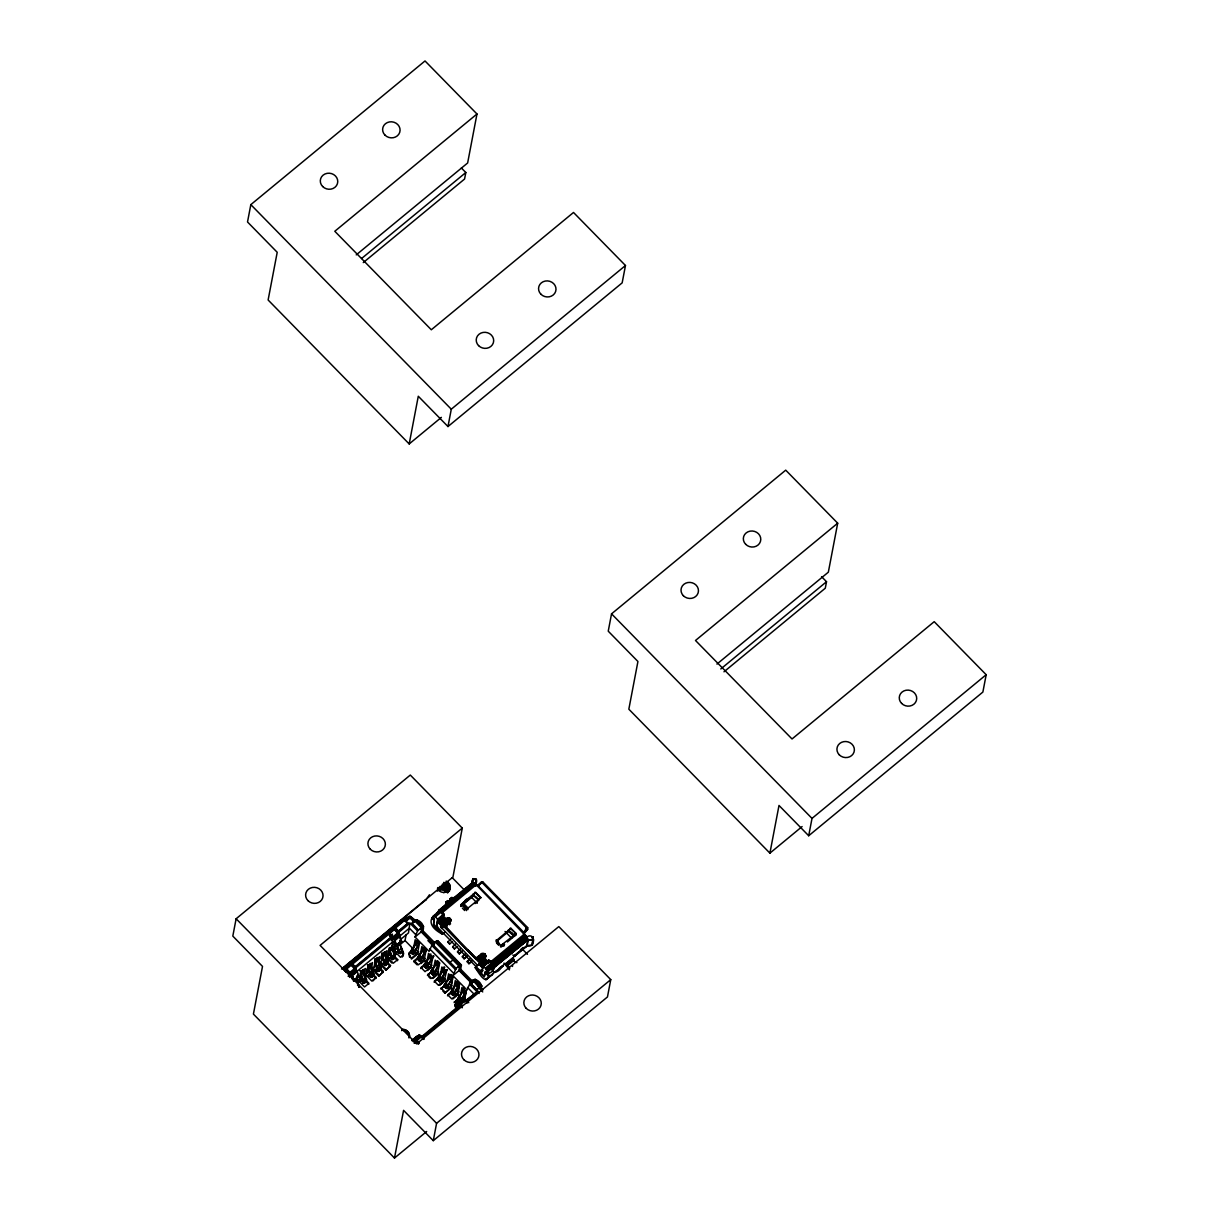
<?xml version="1.0" encoding="UTF-8"?>
<svg xmlns="http://www.w3.org/2000/svg" width="1219" height="1219" viewBox="0 0 1219 1219"><rect width="100%" height="100%" fill="white"/><g stroke="black" fill="none" stroke-linecap="round" stroke-linejoin="round"><path stroke-width="1.5" d="M439.891 919.949L443.228 916.033L443.274 912.924L439.038 910.197L436.707 913.564M364.054 970.857L361.647 972.838L360.763 971.924L360.413 973.768L364.283 983.124L366.508 979.878L363.399 969.455L360.672 971.695L364.283 983.124L366.31 981.463L365.868 979.695C365.563 976.114 361.967 984.297 360.077 977.684M370.82 976.069L371.094 977.303L372.923 976.16L373.7 973.935L370.591 963.513L371.094 964.32L367.955 965.997L367.605 967.84L370.82 976.069L373.517 975.124L373.06 973.768C373.761 969.836 363.491 980.533 370.012 973.92L368.26 972.152L365.868 974.118M373.486 975.535L373.06 973.768L370.667 975.749L372.923 976.16L373.517 975.124L371.475 977.196L367.498 964.793L368.702 966.301M374.797 961.913L378.667 971.269L380.892 968.008L377.783 957.585L377.189 959.932L380.069 966.637L374.705 970.492L377.204 967.993L375.452 966.21L376.107 962.781M381.989 955.97L385.859 965.326L388.084 962.081L384.975 951.658L385.615 953.06L382.888 956.778L385.859 965.326L388.084 962.081L384.381 954.005M392.67 946.523L391.924 946.218L392.808 947.133L390.415 949.098L389.531 948.199L389.166 950.043L393.036 959.399L395.276 956.138L392.168 945.731L392.67 946.523L390.278 948.504L389.44 947.971L390.08 950.835L393.036 959.399L395.063 957.738L394.636 955.97L395.063 957.738M396.845 945.594L400.228 953.471L402.468 950.211L399.68 942.927L400 941.19M401.98 950.363L402.285 951.399L398.247 952.268L398.872 953.304L402.255 951.597L402.468 950.211L400.228 953.471L397.272 944.908M477.574 965.616L475.181 967.596C478.275 972 486.96 988.03 488.789 973.356C495.783 971.208 495.204 963.635 489.703 960.602L488.865 960.542C482.953 961.014 483.486 973.524 478.976 969.577L439.251 929.046C433.781 924.185 439.663 917.77 443.64 914.402L441.263 911.065L474.831 883.379L527.035 937.228L527.812 939.986L526.486 946.508L515.012 955.925L512.772 955.056M403.519 953.106L402.3 956.732L403.519 953.106L402.666 951.399L403.321 954.187M409.005 953.456L411.473 959.094L416.974 954.553M439.754 920.116L442.573 915.972L442.726 912.345L476.279 884.674M442.573 915.972L444.173 914.646L442.573 915.972L442.863 912.757L439.968 910.303L433.294 916.079L434.01 920.452L431.785 918.181L474.145 882.937L474.831 883.379M445.164 926.44C459.563 914.646 441.232 916.581 440.577 926.76L477.574 965.296C482.389 962.355 492.842 945.35 475.319 958.454L445.255 927.781L445.164 926.44L476.781 958.987L482.45 953.456L485.497 956.824L484.72 958.606L485.756 955.757L485.101 959.094L480.713 954.477L482.038 953.288M445.941 901.969L445.636 904.696L445.941 901.969L447.541 900.658L449.857 900.811L449.933 898.677L453.072 897.458M461.559 904.01L460.919 906.448L461.559 904.01L474.282 893.512M461.193 904.528L466.161 909.587L480.896 897.641L475.7 892.338L472.652 894.578L478.701 900.003L472.652 894.578M510.974 928.329L496.468 940.504L500.75 945.533L516.17 933.632L510.974 928.329L507.912 930.569L513.961 935.994L507.912 930.569M497.916 942.119L498.175 941.053M523.789 933.16L526.395 927.827L527.675 927.629L527.736 929.183L523.545 934.455L523.835 932.398L527.736 929.183M445.331 925.8L443.106 923.53L445.514 919.705L450.603 921.214L450.695 919.278L449.826 922.996L450.07 921.701M377.448 957.86L378.286 958.393L375.894 960.374L374.69 958.865L378.667 971.269L380.892 968.008L379.139 965.844M402.255 951.795L400.228 953.471M449.4 891.333L450.085 885.664L447.19 881.55L445.438 890.739L447.632 892.963L449.384 883.775M446.489 919.598L446.733 918.288L447.083 919.233L447.541 917.846L447.769 919.05L448.485 917.739L448.501 919.065L450.207 918.516L450.405 920.467L449.43 917.968L446.489 919.598L443.609 922.021L443.198 925.587L479.966 963.315L477.574 965.296M472.302 983.291L459.487 970.202L460.675 969.212L461.407 965.006L437.636 940.763L432.364 944.161L429.134 951.399L415.024 937L417.538 930.92L409.919 923.149L408.487 932.916L400.442 939.559M486.564 971.086L485.238 972.716L487.478 975.002L488.789 973.356L486.564 971.086L485.436 971.741L486.731 973.067L493.329 966.713L493.482 964.915L490.419 961.029L489.779 962.66L489.703 960.602L487.539 963.437L489.825 961.242L488.712 960.115L487.935 960.801L489.048 961.928L490.175 962.34L490.419 961.029M433.949 920.787L433.492 924.322L437.895 929.122L436.387 925.45L437.591 919.172L442.771 914.89M441.628 917.13L443.457 915.225L443.67 913.625L442.634 914.555L443.274 912.924M359.117 987.39L356.862 976.785M488.667 961.837L488.865 960.542L489.048 961.928L485.071 965.189L486.579 963.315M446.794 926.044L443.487 922.585L447.51 918.059L450.634 921L449.826 922.996M419.717 942.561L414.734 951.78L411.976 949.601L412.708 949.266L410.955 950.82L410.712 952.344L412.601 954.264L414.551 953.319L412.921 954.401L410.696 952.13L410.955 950.82L417.492 940.291M418.208 957.479L417.401 959.155L420.418 961.075L421.225 960.13L419.61 961.227L417.386 958.957L417.629 957.631L423.435 947.727L425.812 950.287L419.275 961.075L417.629 957.631L422.246 951.475M433.796 956.138L428.098 965.418L425.355 963.239L426.071 962.903L424.319 964.458L424.075 965.981L425.964 967.901L427.915 966.957L424.761 966.682L424.319 964.458L430.856 953.928M433.674 972.122L435.899 974.408L432.227 969.791L433.065 969.288L430.764 972.792L432.974 974.865L434.589 973.768L431.45 973.509L430.993 971.269L437.194 961.456M441.476 979.055L439.648 981.676L440.303 980.762L437.682 978.095L437.423 979.406L439.648 981.676C441.857 978.369 434.695 976.236 439.328 981.539L445.712 970.964L445.362 972.808L441.476 979.055L438.718 976.876L439.434 976.541L437.682 978.095L437.438 979.619L439.328 981.539L441.278 980.594L438.124 980.32L437.682 978.095L442.832 968.907L444.219 967.566L442.832 968.907L445.057 971.177L447.007 969.577L444.204 980.503L438.413 985.287L434.33 981.112L440.12 976.343L441.887 967.017L445.971 971.177M444.935 984.754L444.127 986.43L447.144 988.35L447.952 987.405L444.813 987.146L444.356 984.906L450.908 974.392L453.133 976.663L446.002 988.35C442.284 986.75 447.327 982.423 445.59 983.428L449.262 988.045L447.038 985.76M456.196 982.544L458.42 984.815C460.904 985.455 454.26 992.784 453.011 995.313L453.666 994.399L451.045 991.733L450.786 993.043L453.011 995.313C455.403 993.576 450.299 989.599 450.801 993.256L453.011 995.313L454.641 994.232L451.487 993.957L451.045 991.733L456.851 981.813L459.075 984.083L452.691 995.176L451.045 991.733L456.5 984.175M458.298 998.391L457.765 999.687L459.365 1001.988L457.491 1000.068L457.719 998.544L463.921 988.731L462.885 989.371L465.765 991.413L465.414 993.272L461.513 999.504L458.176 1000.784C455.312 999.61 461.407 995.953 458.953 997.066L461.178 999.336L462.016 998.833L460.98 999.61L458.755 997.34L459.792 996.563M359.102 987.192L357.914 984.373M359.133 986.994L358.828 985.958M481.734 961.776L482.267 960.983L481.475 962.385M474.145 882.937C466.207 881.931 481.246 872.393 475.12 886.198M462.291 999.489L454.992 1004.669L457.095 1008.662L456.119 1008.098C451.579 1003.298 464.774 995.313 467.106 1003.222M472.393 882.937L473.155 878.609L471.982 884.796M475.212 885.375L476.385 879.189M443.411 915.652L443.64 914.402L442.939 916.353M356.238 254.878L467.639 162.98L476.979 113.992L425.02 60.95L250.824 204.64L247.518 221.98L277.216 252.287L268.119 299.996L409.188 443.945L441.385 417.37M341.533 968.998L452.935 877.086L462.275 828.097L410.3 775.055L236.12 918.76L232.814 936.101L262.512 966.408L253.415 1014.101L394.484 1158.05L426.68 1131.491M409.188 443.945L418.285 396.251L447.982 426.543L622.162 282.854L625.484 265.513L573.509 212.472L431.313 329.77L334.798 231.275L476.979 113.992M461.361 167.978L465.826 172.519L464.576 179.025L363.262 262.603M343.834 969.654L342.722 968.511M447.982 426.543L451.289 409.203L625.484 265.513M391.314 936.923L392.808 941.83L356.862 971.497L355.354 966.591L391.314 936.923L387.368 933.16L385.829 933.144M354.135 980.503L354.455 978.766M356.725 981.904L358.142 974.453M360.428 981.828L362.82 979.863L361.068 978.08L358.676 980.061L360.428 981.828L362.82 979.863M363.917 975.977L365.334 968.511L360.946 972.137L359.163 981.463L364.542 986.948L368.946 983.337L364.633 978.933M364.694 979.954L366.508 979.878L363.46 982.255L363.902 983.23L366.294 981.249L366.508 979.878L363.902 983.23L362.912 982.971L362.287 981.935L366.325 981.051L365.73 982.087L363.475 981.676L365.868 979.695L366.31 981.463M366.203 972.412L366.858 968.968M370.347 964.016L369.997 965.859L372.877 972.579L371.947 971.772M371.109 970.034L372.526 962.583L368.138 966.21L366.355 975.535L371.734 981.021L376.138 977.394L372.907 974.103M371.338 975.977L371.094 977.303L369.479 976.008L370.82 976.282L373.7 973.935L373.486 975.322L371.094 977.303L370.652 976.312L373.7 973.935L371.871 974.027M370.744 971.909L373.547 969.593L375.33 960.282L379.718 956.656L378.652 962.248M372.999 980.899L376.138 977.394M376.671 970.065L378.286 971.36L380.678 969.395L380.892 968.008L378.286 971.36L377.296 971.101L376.671 970.065L379.063 968.084L380.678 969.593M380.907 958.82L381.562 955.391M377.936 965.966L380.739 963.665L382.522 954.34L386.911 950.713L385.494 958.18M374.888 972.259L378.728 976.175L383.33 971.467L380.099 968.176M379.261 961.867L381.897 964.564L384.396 962.065L382.644 960.282L383.299 956.854M381.897 964.564L384.396 962.065M378.728 976.175L383.33 971.467M383.863 964.138L385.478 965.433L387.871 963.452L388.084 962.081L385.478 965.433L384.488 965.174L383.863 964.138L386.255 962.157L387.871 963.665M386.453 955.94L389.09 958.622L387.444 956.321L388.754 949.464M385.128 960.039L387.932 957.738L389.714 948.412L391.908 946.599L392.808 941.83M379.52 963.726L385.92 970.248L390.522 965.539L387.292 962.233M394.499 928.726L393.051 926.989M387.444 956.321L389.836 954.355L390.491 950.911M389.836 954.355L391.589 956.123L389.09 958.622M385.92 970.248L390.522 965.539M394.666 940.199L393.447 950.104L400.502 957.296L402.499 955.65M391.055 958.21L392.67 959.505L395.063 957.524L395.276 956.138L392.67 959.505L391.68 959.231L391.055 958.21L393.447 956.229M397.684 944.984L397.028 948.412C401.264 950.211 395.566 954.919 394.636 950.393L395.611 945.243M415.511 934.409L409.386 928.147L400 935.902L398.506 930.996L408.091 923.088L403.215 918.745L402.316 920.817M394.179 956.001L397.699 959.597L397.501 960.679L394.941 958.073M398.872 953.304L402.255 951.597L402.468 950.211L399.862 953.578L399.421 952.588M398.384 931.651L408.091 923.088M399.283 945.289L405.028 940.535L406.095 934.943M403.032 953.273L403.245 952.191M402.925 956.001L403.139 954.919M403.276 955.132L403.489 954.05M417.538 930.92L418.132 930.417L411.946 923.332C415.969 915.179 426.147 924.535 422.81 930.585L421.622 931.56L434.436 944.649M411.824 923.987L414.734 921.031L414.216 922.006L408.868 917.145L404.312 920.558L410.102 916.612L415.557 921.457M409.995 951.856L409.157 953.669L412.251 949.997M409.249 955.315L409.614 957.205L409.828 956.107M418.132 930.417L423.542 926.364M417.127 964.869L414.064 961.745L414.277 960.663L420.067 955.879L421.85 946.553L425.934 950.729M413.622 951.673L415.862 953.944L417.827 951.871L415.603 949.601L413.729 951.155M421.043 927.461L420.525 928.451L421.043 927.461L411.367 917.313L410.285 917.983L410.102 916.612M411.534 950.652L412.601 954.264L419.473 943.293L417.477 953.228L411.672 958.012M415.024 937L421.21 931.895L421.606 927.766M402.956 1029.369L401.676 1030.512L402.956 1029.369C407.176 1029.263 410.986 1033.956 408.99 1037.978M421.622 931.56L422.307 927.43L421.119 928.009L421.957 927.994M402.758 1030.451L404.038 1029.491M409.508 1035.068L409.31 1037.14L408.761 1034.215L404.876 1030.832L405.089 1029.75M405.866 1031.259L406.079 1030.177M420.433 959.749L419.61 961.227L425.324 952.359L425.675 950.5L424.715 951.292L422.49 949.022L423.435 947.727M406.78 1031.838L406.978 1030.741M423.1 950.073L423.45 948.23L425.02 950.729L425.812 950.287M407.573 1032.523L407.786 1031.442M408.243 1033.331L408.456 1032.249M420.311 958.484L422.536 960.77L424.517 958.698L422.292 956.427M408.761 1034.215L408.974 1033.133M409.112 1035.16L409.325 1034.078M433.111 916.536L431.785 918.181C428.539 925.602 436.859 931.316 442.436 934.196L444.844 932.215M414.277 960.663L418.361 964.823L424.151 960.054L426.147 950.104M437.438 891.135L438.139 887.462M424.898 964.29L424.075 965.981L425.964 967.901L433.08 956.199L430.84 966.865L425.05 971.65L420.966 967.475L426.757 962.705L428.524 953.38L432.608 957.54M438.276 890.556L439.937 886.426M434.208 919.476L433.553 925.617L442.436 934.196M439.236 890.099L440.257 889.809L440.958 886.137M428.098 965.418L426.284 968.038L424.06 965.768L424.669 964.595M440.257 889.809L441.308 889.672L442.375 884.156M441.308 889.672L442.39 889.702L443.792 882.343M445.438 890.739L443.457 889.885L444.859 882.541M430.84 966.865L433.431 969.516L427.427 975.383L431.556 971.97M427.092 964.793L428.966 963.239L431.191 965.509L429.225 967.581L432.059 965.25M444.493 890.236L446.245 881.047M435.153 941.86L434.634 942.836L435.153 941.86L458.923 966.103L458.39 967.078L461.407 965.006M394.484 1158.05L403.58 1110.357L433.278 1140.664L607.458 996.959L610.765 979.619L558.805 926.592L416.608 1043.891L320.094 945.395L462.275 828.097M431.572 971.116L430.764 972.792L432.638 974.712L439.769 963.025L437.545 960.755M446.291 891.363L448.043 882.175M447.038 892.125L448.79 882.937M433.796 967.657L435.213 960.191L439.297 964.366M448.424 892.049L449.826 884.704M436.951 961.654L436.158 962.096L439.038 964.138L438.078 964.93L435.853 962.66C443.884 960.206 435.076 971.619 432.974 974.865L430.749 972.594L431.358 971.421M449.034 891.18L450.085 885.664M449.476 890.342L450.177 886.67M447.297 901.953L447.541 900.658M436.463 963.711L436.158 962.096M421.088 1037.034L423.542 1036.942L461.894 1004.7M449.689 899.972L449.933 898.677L450.131 901.054L449.689 899.972L451.533 897.367M445.484 925.495L445.255 927.781M427.64 974.301L431.724 978.461L437.514 973.691L439.51 963.741M450.405 920.467L450.207 918.516M450.771 939.118L447.784 942.135L449.628 944.024L452.295 941.845M442.863 972.503L443.929 966.896M444.204 980.503L446.794 983.154L440.806 989.02L444.92 985.607M440.364 978.948L442.588 981.219L444.554 979.147L442.329 976.876M449.628 944.024L447.906 941.479M444.722 985.059L444.112 986.232L446.337 988.502L446.977 987.588L444.356 984.906L444.127 986.43L445.636 987.283M449.613 962.553L455.022 958.484L453.483 959.566M455.601 944.039L452.599 947.056L454.458 948.946L457.11 946.767M442.847 991.108L444.889 993.18L450.878 987.329L452.66 978.004L448.577 973.829L447.16 981.295M447.16 987.024L446.337 988.502L452.874 977.379M454.458 948.946L452.737 946.401M449.826 977.348L450.558 975.093M464.911 909.191L464.652 910.486L462.382 908.17M481.825 985.836L476.416 989.889L480.286 986.918L480.347 988.655L481.551 987.664C482.267 982.103 473.673 975.596 470.229 982.804L466.999 990.041L452.889 975.642L456.119 968.404L458.923 966.103M460.416 948.961L457.43 951.978L459.289 953.883L461.94 951.689M449.369 987.512L451.243 985.973L452.554 979.101M466.511 910.608L466.755 909.313M459.289 953.883L462.275 950.866M453.483 989.98L455.266 980.655L459.35 984.815L457.567 994.14L451.777 998.925L447.693 994.75L453.483 989.98L450.878 987.329M452.889 975.642L459.075 970.537L459.472 966.408M459.487 970.202L460.172 966.073L458.984 966.652L459.822 966.637M465.247 953.898L462.26 956.915L464.119 958.804L466.77 956.61M457.567 994.14L460.157 996.792L454.169 1002.658L458.298 999.245M459.563 984.205L457.933 992.784L455.952 994.856L453.727 992.586M464.119 958.804L467.106 955.787M458.786 992.525L459.03 991.215M460.523 994.933L461.94 987.466L466.024 991.641L464.241 1000.967M470.077 958.82L467.09 961.837L468.934 963.726L471.601 961.532M433.278 1140.664L436.585 1123.309L610.765 979.619M459.624 1006.635L457.034 1007.366L416.974 1040.523L414.689 1038.999L411.839 1040.264L419.138 1035.083L423.968 1038.817M463.266 991.093L463.982 987.36M468.934 963.726L471.936 960.709M461.711 999.275L460.98 999.61L466.496 990.3M466.252 991.017L464.607 999.61L462.382 997.34M466.679 1001.348L476.4 992.784L466.679 1001.348L464.226 1001.439M475.319 958.454L477.04 957.692L476.781 958.987L475.486 957.585M473.018 980.503L472.5 981.478L473.018 980.503L479.204 987.588M481.627 953.898L481.383 955.193L484.187 954.934L485.497 956.824L480.713 954.477L478.503 957.022L482.434 962.416L477.619 958.759L478.016 957.814L482.434 962.416M485.101 954.127L485.497 956.824L485.604 954.888L485.299 956.077L485.101 954.127L483.394 954.675L483.394 953.349M524.536 933.922L490.983 961.593L488.438 961.486L483.242 965.768L482.054 972.046L479.844 971.939L484.354 976.221L485.436 971.741L484.278 977.059L475.181 967.596M487.859 962.187L488.865 960.542M488.24 962.568L488.438 961.486M486.731 973.067L487.067 970.461L483.242 965.768M496.468 940.504L496.209 941.815L509.298 930.798M496.575 941.297L496.819 939.986M500.491 946.828L500.75 945.533M501.177 946.873L501.42 945.563M503.904 946.188L503.432 944.451L501.588 946.035L502.578 944.405L504.148 944.893M502.015 945.289L501.771 946.599L504.605 944.268M492.796 971.528C502.243 975.413 503.371 954.416 509.74 968.541M507.424 941.937L515.911 934.927L516.17 933.632L510.121 928.208M516.932 962.614C511.051 962.507 514.098 953.197 515.012 955.925M514.601 955.955L527.202 945.609C536.086 949.174 535.339 930.127 525.968 937.624M716.94 664.081L828.341 572.183L837.697 523.195L785.722 470.153L611.542 613.843L608.235 631.183L637.933 661.49L628.836 709.199L769.905 853.148L802.102 826.573M769.905 853.148L779.002 805.454L808.7 835.746L982.88 692.057L986.186 674.716L934.211 621.675L792.03 738.973L695.5 640.478L837.697 523.195M821.576 576.678L826.528 581.722L825.278 588.228L723.979 671.806M808.7 835.746L812.006 818.406L986.186 674.716M450.131 901.054L450.375 899.774M443.67 913.625L442.634 914.555M443.457 915.225L443.64 914.402M348.664 963.787C352.581 962.568 362.013 976.328 356.542 977.257M399.695 941.662L401.539 941.297L399.664 934.851L392.305 927.796L387.017 932.154L389.227 932.657L394.392 938.066L396.449 945.792L394.057 944.314L396.663 945.609L393.646 937.975L389.272 933.464L388.221 932.855L387.276 934.059L386.789 932.84L349.868 962.797L386.316 932.733M512.452 966.469L512.65 965.57M450.603 921.214L450.847 920.147M450.101 887.661C449.034 893.832 439.373 894.03 437.453 888.285M411.306 950.957L410.712 952.344L410.955 950.82L413.576 953.487L412.921 954.401L414.734 951.78M417.995 957.784L417.401 959.155L417.629 957.631L420.25 960.313L417.675 958.774L418.894 960.023M427.122 966.576L426.284 968.038L426.94 967.124L424.319 964.458L425.583 966.835M433.796 973.387L432.974 974.865L433.614 973.951L430.993 971.269L432.257 973.646M438.032 978.232L437.438 979.619L438.947 980.472M452.31 994.11L450.801 993.256L451.396 991.87M459.091 998.772L458.085 998.696M475.654 883.379L474.694 885.299M351.133 963.741L350.828 962.507L355.354 966.591M408.807 954.538L409.355 952.588M486.244 979.665L495.386 971.528L495.036 972.412M443.472 968.176L445.712 970.446L446.444 969.836L444.767 971.756L442.527 969.486L443.975 968.297M429.469 894.761L425.964 899.805L342.295 968.709M498.342 941.997L498.266 943.978L497.215 943.003L498.342 941.997L496.209 939.819M479.326 986.933L478.808 987.923L482.739 991.931M380.252 967.84L380.678 969.395C381.577 965.372 374.736 973.25 380.709 969.196L380.115 970.217L377.86 969.806M387.444 961.898L387.871 963.452C388.77 959.444 381.928 967.322 387.901 963.254L387.307 964.29L385.052 963.879M392.228 958.515L395.093 957.326L394.499 958.363L392.244 957.951M402.285 951.399L401.691 952.42L399.436 952.009M501.588 946.035L502.578 944.405L502.761 945.67M416.41 943.262L412.51 949.51M425.873 963.147L429.774 956.9M433.903 967.901L435.61 965.113M439.236 976.785L443.137 970.537M447.266 981.539L448.973 978.75M460.645 995.176L462.336 992.388M447.723 924.672L444.981 920.528L445.514 919.705L443.487 922.753M465.765 991.413L464.805 992.205L462.58 989.935L463.525 988.639M440.15 919.355L441.659 917.48L441.75 918.943M460.95 905.824L474.039 894.807M412.312 951.033L410.696 952.13L411.519 951.978M418.026 958.043L417.386 958.957L419.001 957.86L417.629 957.631M424.715 964.854L424.06 965.768L425.675 964.671L424.319 964.458M431.389 971.68L430.749 972.594L432.364 971.497L430.993 971.269M438.078 978.491L437.423 979.406L439.038 978.308L437.682 978.095M444.752 985.318L444.112 986.232L445.727 985.135L444.356 984.906M451.441 992.129L450.786 993.043L452.417 991.946L451.045 991.733M457.491 1000.068L458.999 1000.921L457.719 998.544L460.31 1000.967M364.283 983.124L366.325 981.051M371.475 977.196L373.517 975.124M378.667 971.269L380.709 969.196M385.859 965.326L387.901 963.254M393.036 959.399L395.093 957.326M412.906 1041.529L415.725 1040.34L419.046 1043.418M458.527 1002.079L454.931 1005.05C457.171 1006.604 460.614 1002.841 462.199 1007.823M408.502 917.099L395.535 927.964L393.63 926.669L403.215 918.745M432.836 956.93L433.644 955.94C432.059 959.048 430.825 952.908 429.469 955.269L432.349 957.326L431.389 958.119L429.469 955.269M532.261 941.891L532.353 945.136M478.397 885.954L481.703 882.206L477.025 885.421M425.02 950.729L426.406 949.388M411.367 917.313L410.041 916.779L405.744 921.457L409.965 917.968L405.119 920.802M477.848 899.881L480.896 897.641M443.868 968.282L444.767 967.307M513.108 935.872L515.317 933.51M488.789 973.356L487.691 974.545L485.467 972.259L485.954 971.665L488.179 973.935M416.837 1036.104L411.778 1040.645M459.99 1000.509L459.807 1001.607M447.48 924.992L443.975 921.793L443.487 922.585M424.989 900.475L425.964 899.805M439.404 985.242L445.392 979.649M396.145 929.366L394.209 927.918L396.815 930.569L394.956 928.223L393.006 928.893L394.057 929.518L393.371 928.208L386.941 934.272M464.668 900.841L467.441 898.525M404.754 920.589L408.868 917.145L404.647 920.558M405.257 920.894L409.386 917.45M361.571 258.519L465.826 172.519M349.167 963.391L343.88 967.749L346.074 968.252L351.24 973.661L353.601 980.838L358.401 976.891L357.228 975.535M344.84 967.444L349.64 963.498M387.992 931.849L392.777 927.903M393.63 926.669L394.56 927.994L394.179 926.882L403.763 918.974M352.443 979.497L350.965 974.271L345.419 967.764L350.219 963.802L356.009 970.933M351.422 962.812L387.368 933.16M403.504 919.827L409.843 916.002L415.847 920.619M345.068 968.45L343.88 969.44L346.47 972.092L344.444 970.019L345.815 970.903M345.419 967.764L346.12 969.059L350.874 964.29C351.194 966.042 348.604 963.833 351.072 963.513L350.828 962.507M394.179 926.882L394.956 928.223L404.418 919.416M352.078 963.3L388.023 933.647M388.571 932.169L389.272 933.464L394.027 928.695L398.445 934.013M346.76 968.876L351.56 964.93M352.763 963.939L388.709 934.272M389.912 933.282L394.697 929.335M389.623 936.497L392.488 934.12M443.777 892.689L446.703 890.266M355.232 967.246L391.192 937.579M350.051 972.244L354.851 968.282M393.204 936.649L398.003 932.687M355.78 967.81L391.741 938.142M398.933 932.215L409.919 923.149M350.676 972.93L355.476 968.968M393.828 937.335L398.613 933.373M348.101 976.221L350.981 973.844M351.24 973.661L356.039 969.714M391.253 940.626L394.133 938.249M394.392 938.066L399.177 934.12M720.81 668.941L826.528 581.722M351.727 974.408L356.512 970.446M394.865 938.813L399.664 934.851M352.078 975.109L356.877 971.147M395.23 939.514L400.03 935.552M352.306 975.733L357.106 971.772M395.459 940.139L400.243 936.177M395.23 940.778L391.878 942.516M370.591 963.513L367.864 965.768M377.783 957.585L375.056 959.841M384.975 951.658L382.248 953.898L383.223 955.041L381.882 952.938M361.51 972.229L360.306 970.735L361.51 972.229L363.902 970.263L363.064 969.714M382.339 954.127L385.478 952.466L384.64 951.917M360.413 973.768L362.805 971.802L365.685 978.507L364.953 978.171M371.246 964.93L368.839 966.896L367.955 965.997M353.525 980.335L358.325 976.389M396.678 944.74L401.462 940.794M472.591 882.51L438.749 910.38L441.75 911.629L435.351 916.901L433.294 916.079M361.327 974.575L363.719 972.594M368.519 968.633L370.911 966.652M375.711 962.705L378.103 960.724M382.888 956.778L385.295 954.797M390.08 950.835L392.488 948.854M401.539 941.297L400.411 940.306L401.462 941.647L396.449 945.792L395.626 944.268L396.739 945.243L401.539 941.297L400.381 939.94M438.596 910.73L473.002 882.48M353.525 981.188L358.325 977.242L357.274 975.901L358.401 976.891M439.968 910.303L473.536 882.632M360.336 976.389L361.327 975.566M392.899 949.525L393.889 948.702M373.06 968.191L375.452 966.21M394.636 950.393L397.028 948.412M441.979 911.66L475.547 883.973M389.181 958.104L391.589 956.123M396.373 952.176L398.781 950.195M384.275 962.614L387.261 960.709L386.332 959.917M388.846 953.959L392.061 956.747L394.453 954.782L392.061 949.54M398.659 950.744L401.645 948.839L399.253 943.613M362.912 982.971L366.294 981.249L365.868 980.274M370.104 977.029L373.486 975.322L373.212 974.301M377.296 971.101L379.703 969.12M473.094 895.142L463.311 903.218L468.264 908.277M397.699 959.597L393.31 963.223L387.932 957.738M440.577 926.76L442.969 924.794M440.806 927.552L443.198 925.587M441.552 928.558L443.96 926.577M474.999 903.614L477.818 901.268M415.862 953.944L418.696 951.612M414.064 961.745L418.193 958.332M422.536 960.77L425.37 958.424M420.905 963.635L425.035 960.237M420.753 968.556L424.882 965.158M427.595 970.461L430.337 968.191M436.006 973.874L437.88 972.335L435.655 970.065M435.899 974.408L438.733 972.061M432.897 978.415L438.398 973.874M447.16 969.775L446.093 970.553M434.116 982.194L438.246 978.796M442.588 981.219L445.423 978.887M449.262 988.045L452.097 985.699M456.851 982.331L455.891 983.124L458.42 984.815M444.889 993.18L450.39 988.639M447.48 995.832L451.609 992.434M527.446 938.036L493.878 965.707L491.699 962.385L525.252 934.699M485.467 968.038L491.866 962.766M492.369 963.208L525.922 935.537M493.878 965.707L487.128 971.01L486.168 968.846L492.567 963.574M492.979 964.077L526.532 936.39M493.116 964.427L486.731 969.699L486.168 968.846M493.482 964.915L527.035 937.228M487.067 970.461L493.451 965.189M452.935 998.864L457.064 995.466M527.705 938.752L494.152 966.438L493.512 965.738L494.289 967.063L527.812 939.986L533.343 939.925L531.926 945.304M494.289 967.063L527.842 939.377M520.452 949.738L523.241 947.437M485.299 979.543L492.522 974.53M499.424 967.901L503.31 965.631L495.493 971.756L503.462 965.28M514.068 955.818L523.865 947.742M485.832 979.68L492.674 974.179M498.617 969.135L502.609 965.844M413.058 1040.157L419.138 1035.083M505.824 963.513L513.016 957.585M414.689 1038.999L419.488 1035.038M457.491 1003.435L462.641 999.443M505.87 963.955L513.062 958.027M415.161 1039.137L419.961 1035.19M457.841 1003.405L463.098 999.595M456.058 1005.934L458.603 1003.786M506.144 964.564L513.336 958.637M415.725 1039.457L420.509 1035.51M459.822 1003.77L456.226 1006.726L455.007 1005.553L456.074 1006.269L458.466 1004.304M458.314 1003.542L463.662 999.915M506.586 965.25L513.778 959.323M416.334 1039.929L421.134 1035.982M458.862 1003.862L464.271 1000.388M507.134 965.89L514.327 959.962M459.487 1004.334L460.127 1004.928L477.117 991.717L469.498 983.946M422.978 1036.379L458.938 1006.711M466.13 1000.784L477.117 991.717M415.146 1043.266L417.553 1041.285M423.542 1036.942L429.286 1032.203M432.166 1029.826L436.478 1026.261M439.358 1023.884L443.67 1020.333M447.982 1016.768L450.862 1014.406M453.742 1012.029L458.054 1008.463M494.274 967.551L527.812 939.986M404.19 920.711L410.041 916.779M439.602 985.257L443.792 981.904M527.675 927.629L483.12 882.175L477.802 885.421L523.835 932.398M411.976 949.601L413.012 948.824L412.19 949.327L415.953 953.426M414.932 951.536L414.414 951.612M419.199 956.321L419.702 955.65L418.864 956.153L421.088 958.424L421.926 957.921L420.89 958.698L418.666 956.427L419.549 955.864M428.296 965.174L427.778 965.25M432.928 969.501C431.023 970.294 437.819 974.667 432.029 970.065L433.065 969.288M434.985 972L434.452 972.061M441.659 978.811L441.141 978.887M448.15 985.866L445.392 983.703L446.428 982.925M448.348 985.638L447.815 985.699M454.839 992.693L452.081 990.514L453.102 989.737L452.279 990.239L456.043 994.338M455.022 992.449L454.504 992.525M420.525 928.451L421.53 927.674M435.625 942.074L435.229 942.394M458.39 967.078L459.395 966.317M514.753 935.735L515.911 934.927M526.486 946.508L525.252 946.584M463.433 902.197L474.252 895.295L463.068 904.513L468.02 909.572M414.216 951.871L415.1 951.323M421.424 958.591L421.789 958.134M425.355 963.239L426.239 962.675M427.579 965.509L428.463 964.96M434.254 972.335L435.153 971.772M438.718 976.876L439.602 976.312M440.943 979.147L441.827 978.598M445.925 983.596L446.291 983.139M447.617 985.973L448.516 985.409M452.599 990.422L452.965 989.95M454.306 992.784L455.19 992.236M459.289 997.233L459.654 996.776M460.98 999.61L461.879 999.047M426.376 962.461L425.553 962.964L429.317 967.063M439.739 976.099L438.916 976.602L442.68 980.701M407.664 918.456L409.31 917.8M480.713 971.878L482.998 970.598M416.106 941.632C416.776 939.758 420.372 943.43 418.33 943.902L416.106 941.632L418.33 943.902M422.795 948.458L423.587 948.016M431.694 957.54L432.349 956.808M438.383 964.366L439.023 963.635M445.057 971.177L445.712 970.446M449.521 975.733L451.441 978.567L452.401 977.775L449.521 975.733L450.314 975.291M451.746 978.004L452.386 977.272L450.161 975.002M465.109 991.641L466.146 991.001M473.094 981.036L474.328 980.701M531.362 945.395L532.535 944.908L527.202 945.609L528.269 939.971L533.45 940.139L533.069 936.923L532.17 936.741L532.444 939.758L533.45 940.139L532.703 936.786M413.896 1042.961L416.471 1042.23L418.452 1044.241M394.788 956.306L395.063 957.524L394.072 957.265M421.119 928.009L421.896 927.766M458.984 966.652L459.761 966.408M412.22 953.197L411.001 951.948L411.397 953.045L413.531 953.243M480.423 882.404L483.12 882.175M497.215 943.003L498.754 943.018M420.144 1036.363L423.846 1039.457M400.792 948.275L401.645 948.839L400.716 948.047M393.6 954.203L394.453 954.782L393.524 953.974M386.682 960.633L386.408 960.13M473.063 879.158L476.294 879.737M442.39 889.702L443.457 889.885M403.824 1030.573L404.876 1030.832M393.204 929.107L393.371 928.208M410.239 917.861L411.824 918.73M532.17 936.741L533.175 937.121M403.961 920.04L407.969 923.743M375.894 960.374L375.147 960.054L376.031 960.968L378.439 958.987L377.235 957.631M398.522 950.5L399.253 950.82L398.308 950.028M391.329 956.427L392.061 956.747L391.116 955.955M384.137 962.355L384.869 962.69L383.924 961.882M376.945 968.297L377.677 968.617L376.732 967.825M369.753 974.225L370.485 974.545L369.555 973.752M362.561 980.152L363.292 980.487L362.363 979.68M349.868 964.488L350.219 963.802M352.23 976.495L353.129 976.663M463.662 1000.799L464.789 1001.622M431.785 918.181L434.452 919.705L432.227 917.419M493.009 969.821L490.16 968.115L492.385 970.385M441.583 913.168L443.259 914.524M389.44 947.971L390.278 948.504M382.248 953.898L383.086 954.431M398.4 950.256L399.253 950.82M391.208 956.184L392.061 956.747M384.015 962.111L384.869 962.69M376.823 968.038L377.677 968.617M372.039 972L372.877 972.579M369.631 973.981L370.485 974.545M364.847 977.928L365.685 978.507M362.439 979.908L363.292 980.487M357.655 983.87L358.493 984.434L356.588 980.686M474.922 885.146L476.035 885.969M457.034 1004.075L454.367 1001.576M443.106 923.53L446.703 926.272M441.369 912.833L442.649 913.839M490.754 961.623L491.699 962.385M444.981 920.528L449.704 924.764M483.044 958.942L479.494 955.772L482.252 959.902M460.995 1001.805L459.776 1000.723L460.858 1001.988M454.992 1004.669L456.196 1005.751M478.503 957.022L482.008 960.222M401.462 941.647L400.045 940.565M509.115 930.463L514.235 935.537M250.824 204.64L451.289 409.203M611.542 613.843L812.006 818.406M481.84 882.373L526.395 927.827L526.456 929.366M474.846 892.217L480.042 897.519M475.364 896.422L478.701 899.835M509.1 930.859L514.22 936.085M452.234 877.665L465.445 891.104M470.717 896.483L477.315 903.218M505.032 931.453L511.63 938.173M522.189 948.946L527.477 954.325M496.514 942.988L498.784 945.319M509.496 969.852L503.996 963.086M442.787 915.378L446.139 918.791M484.37 957.799L487.707 961.212M494.152 968.206L491.927 965.936L493.969 968.633L491.348 966.926L493.573 969.212M487.158 961.532L488.27 962.675M442.04 916.033L445.377 919.431M483.608 958.454L486.96 961.867M441.278 916.718L444.63 920.132M482.861 959.155L486.198 962.568M440.562 917.45L443.899 920.863M482.145 959.886L485.482 963.3M439.876 918.197L443.213 921.61M481.459 960.618L484.796 964.031M439.251 918.928L442.604 922.341M480.835 961.364L484.172 964.778M477.619 958.759L480.972 962.157M438.703 919.644L442.055 923.057M480.286 962.081L483.623 965.478M435.351 916.901L437.591 919.172M458.374 940.215L445.179 925.922M467.578 949.601L476.781 958.987M438.246 920.315L441.583 923.728M479.829 962.751L483.166 966.164M437.895 920.939L441.232 924.337M479.463 963.36L482.8 966.774M437.636 921.473L440.973 924.886M479.219 963.909L482.556 967.307M437.499 921.93L440.836 925.343M479.082 964.366L482.419 967.764M457.552 951.338L459.411 953.228M462.382 956.26L464.241 958.149M467.212 961.181L469.071 963.071M417.02 919.781L423.557 926.669M437.438 940.626L461.422 965.311M475.303 979.253L481.84 986.156M416.639 919.842L422.947 926.272M437.057 940.672L460.812 964.915M474.922 979.314L481.231 985.76M416.106 920.071L422.414 926.516M436.524 940.916L460.279 965.158M474.389 979.543L480.697 985.988M415.45 920.482L421.759 926.912M435.869 941.312L459.624 965.555M473.734 979.954L480.042 986.4M480.271 987.329L482.846 989.95M479.981 987.329L482.541 989.95M410.879 917.557L414.719 921.473M478.214 986.262L482.069 990.194M422.81 930.585L434.36 942.348M460.675 969.212L473.505 982.301M421.21 931.895L432.76 943.674M459.075 970.537L471.905 983.626M411.946 923.332L418.254 929.777M432.364 944.161L456.119 968.404M470.229 982.804L476.538 989.249M473.703 986.963L478.747 992.114M427.899 940.58L431.816 944.573M432.242 944.816L455.997 969.059M470.107 983.459L478.29 991.992M471.159 985.455L479.067 993.515M431.633 945.304L455.403 969.562M429.621 948.793L453.392 973.036M467.486 987.436L473.612 993.683M419.245 943.902L415.161 939.742L413.393 949.068L405.028 940.535M415.481 943.933L417.706 946.218M422.155 950.759L424.38 953.029M428.844 957.57L431.069 959.856M435.518 964.397L437.743 966.667M442.207 971.208L444.432 973.493M448.882 978.034L451.106 980.305M455.571 984.845L457.795 987.131M462.245 991.672L464.469 993.942M395.535 927.964L398.506 930.996M466.801 1000.692L468.782 1002.719M449.019 983.703L451.243 985.973M455.693 990.514L457.933 992.784M417.477 953.228L420.067 955.879M424.151 960.054L426.757 962.705M437.514 973.691L440.12 976.343M424.882 965.616L427.107 967.886M431.556 972.442L433.781 974.712M438.246 979.253L440.47 981.524M444.92 986.08L447.144 988.35M451.609 992.891L453.834 995.161M460.127 1004.928L462.321 1007.168M441.004 987.939L445.087 992.098M428.448 976.419L430.49 978.507M392.625 950.546L396.465 954.462M386.713 957.784L391.832 963.01M386.469 962.705L390.309 966.621M380.252 962.263L381.989 964.046M380.739 963.665L386.118 969.166M379.277 968.633L383.116 972.549M373.547 969.593L378.926 975.093M372.085 974.56L375.924 978.476M359.788 975.276L362.348 977.897M364.892 980.503L368.732 984.419M416.974 1040.523L419.168 1042.763M357.441 984.876L359.605 987.07M236.12 918.76L436.585 1123.309M511.431 932.535L514.098 935.263M450.573 923.865L446.2 919.248L448.836 923.377M454.931 1005.05L456.074 1006.269M395.246 944.512L396.449 945.792M395.581 943.902L396.739 945.243M395.154 928.604L396.815 930.569L395.626 928.908M344.825 970.126L346.47 972.092L345.297 970.431M524.292 935.217L525.282 936.527M443.975 921.793L446.916 925.846M352.52 976.328L353.251 977.409M480.713 954.477L483.349 958.622M394.834 927.324L395.413 928.619M345.068 970.141L343.286 968.191L348.162 972.518L349.67 977.425M389.227 932.657L389.79 933.937M350.874 964.29L351.438 965.57M346.074 968.252L346.638 969.532M360.306 970.735L360.672 971.695M399.162 935.339L399.969 938.417M488.712 960.115L489.048 961.928M489.703 960.602L489.87 962.081M394.027 928.695L394.057 929.518M473.49 980.716L472.5 981.478L473.582 980.807M351.468 963.741L353.662 966.164L351.468 963.741M526.181 1008.311A8.746 8 10.8 0 0 540.901 1005.645A8.746 8 10.8 0 0 530.615 995.146A8.746 8 10.8 0 0 526.181 1008.311M370.256 849.201A8.746 8 10.8 0 0 384.991 846.535A8.746 8 10.8 0 0 374.705 836.036A8.746 8 10.8 0 0 370.256 849.201M463.86 1059.722A8.746 8 10.8 0 0 478.579 1057.056A8.746 8 10.8 0 0 468.294 1046.557A8.746 8 10.8 0 0 463.86 1059.722M307.935 900.612A8.746 8 10.8 0 0 322.669 897.961A8.746 8 10.8 0 0 312.384 887.462A8.746 8 10.8 0 0 307.935 900.612M901.588 703.393A8.746 8 10.8 0 0 916.322 700.742A8.746 8 10.8 0 0 906.037 690.244A8.746 8 10.8 0 0 901.588 703.393M745.678 544.299A8.746 8 10.8 0 0 760.397 541.632A8.746 8 10.8 0 0 750.112 531.134A8.746 8 10.8 0 0 745.678 544.299M839.266 754.82A8.746 8 10.8 0 0 854.001 752.153A8.746 8 10.8 0 0 843.716 741.655A8.746 8 10.8 0 0 839.266 754.82M683.356 595.71A8.746 8 10.8 0 0 698.076 593.043A8.746 8 10.8 0 0 687.79 582.545A8.746 8 10.8 0 0 683.356 595.71M540.886 294.19A8.746 8 10.8 0 0 555.62 291.539A8.746 8 10.8 0 0 545.32 281.04A8.746 8 10.8 0 0 540.886 294.19M322.639 186.507A8.746 8 10.8 0 0 337.373 183.84A8.746 8 10.8 0 0 327.088 173.342A8.746 8 10.8 0 0 322.639 186.507M384.96 135.096A8.746 8 10.8 0 0 399.695 132.429A8.746 8 10.8 0 0 389.41 121.93A8.746 8 10.8 0 0 384.96 135.096M478.564 345.617A8.746 8 10.8 0 0 493.299 342.95A8.746 8 10.8 0 0 482.998 332.452A8.746 8 10.8 0 0 478.564 345.617"/></g></svg>
